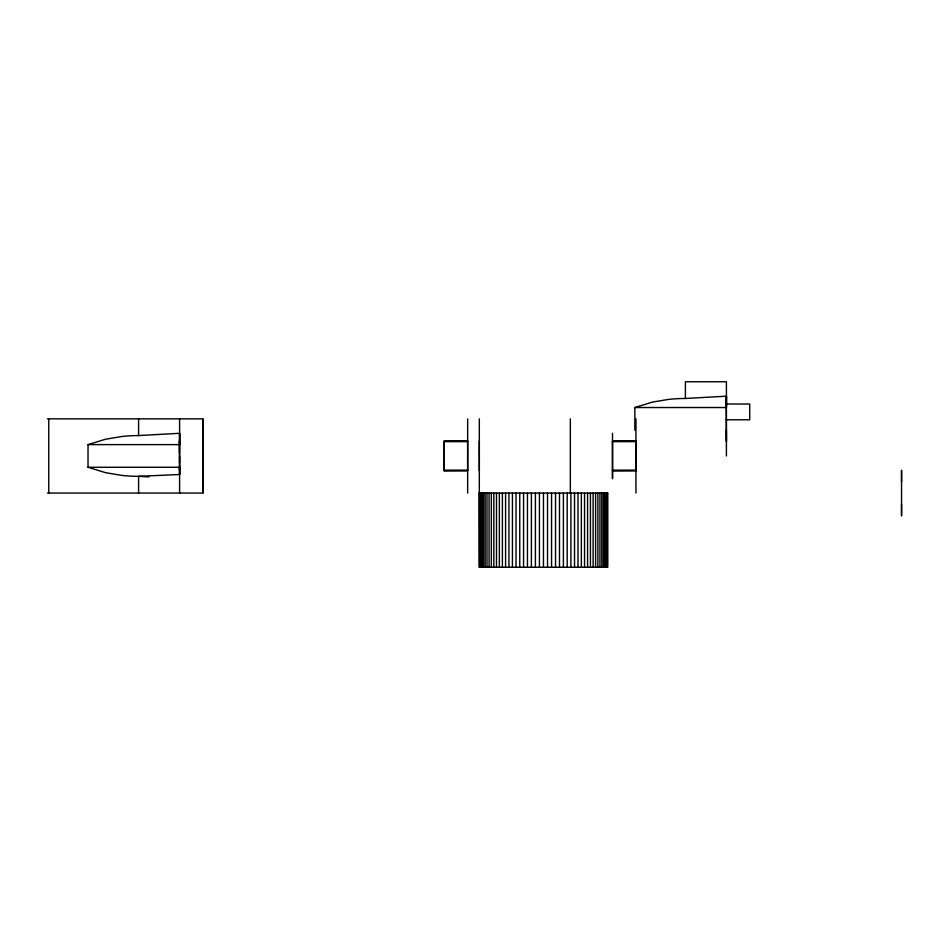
<?xml version="1.0" encoding="UTF-8"?>
<svg xmlns="http://www.w3.org/2000/svg" width="949" height="949" viewBox="0 0 949 949"><rect width="100%" height="100%" fill="white"/><g stroke="black" fill="none" stroke-linecap="round" stroke-linejoin="round"><path stroke-width="1.42" d="M179.48 465.413L179.48 469.743L179.456 468.948M179.48 463.1L179.456 444.512L179.48 453.171M202.908 467.952L202.908 441.107L202.92 453.171M467.655 470.668L444.227 470.787L444.227 455.947M444.227 455.532L444.227 441.119L467.655 441.131L467.655 455.532M467.655 470.763L467.655 455.947M479.316 470.763L479.316 455.947M479.316 455.532L479.316 441.119M612.508 455.947L612.508 478.604L612.508 433.302M612.508 455.532L612.508 441.119L635.949 441.131L635.949 455.532M635.949 470.763L635.949 455.947M726.27 407.406L726.412 441.499L726.388 430.17M901.55 504.382L901.55 515.698L901.55 470.396L901.55 481.724M179.468 442.519L179.468 441.107L179.48 443.942M88.032 444.618L179.575 444.618L179.598 433.302L138.59 435.567A78.209 39.099 0 0 0 121.757 436.504L105.517 439.233L88.032 444.618L88.032 467.276L105.517 472.661L121.757 475.402A78.209 39.099 0 0 0 138.59 476.327L148.839 476.896M202.908 469.375L202.908 470.526M726.27 406.836L726.282 404.001L749.722 404.037L749.698 419.778L726.27 419.778M634.845 407.524L726.388 407.524L726.412 396.196L685.403 398.473A78.209 39.099 0 0 0 668.571 399.399L652.331 402.127L634.845 407.524L634.845 430.17M179.598 474.5L138.59 476.327L138.59 493.053M47.45 418.841L202.908 418.841L202.908 493.053L47.45 493.053M444.227 441.226L467.655 441.226M612.508 441.226L635.949 441.226M444.227 441.368L467.655 441.368M612.508 441.368L635.949 441.368M444.227 441.57L467.655 441.57M612.508 441.57L635.949 441.57M88.032 467.276L179.575 467.276L179.598 474.358L179.61 455.947M444.227 470.324L467.655 470.324M612.508 470.324L635.949 470.324M444.227 470.526L467.655 470.526M612.508 470.526L635.949 470.526M612.508 470.787L635.949 470.668M726.282 404.001L726.412 396.196L726.436 407.524M202.896 470.324L202.884 458.735M179.598 433.302L179.61 444.618M726.412 455.947L726.412 381.747L685.403 381.747L685.403 398.473M635.949 418.841L635.949 493.053M607.407 493.053L607.407 567.253M606.779 493.053L606.779 567.253M605.889 493.053L605.889 567.253M604.762 493.053L604.762 567.253M603.386 493.053L603.386 567.253M601.785 493.053L601.785 567.253M599.946 493.053L599.946 567.253M597.882 493.053L597.882 567.253M595.604 493.053L595.604 567.253M593.125 493.053L593.125 567.253M590.444 493.053L590.444 567.253M587.585 493.053L587.585 567.253M584.548 493.053L584.548 567.253M581.357 493.053L581.357 567.253M578 493.053L578 567.253M574.525 493.053L574.525 567.253M570.907 493.053L570.907 567.253M570.337 418.841L570.337 493.053M567.194 493.053L567.194 567.253M563.386 493.053L563.386 567.253M559.495 493.053L559.495 567.253M555.545 493.053L555.545 567.253M551.547 493.053L551.547 567.253M547.526 493.053L547.526 567.253M543.469 493.053L543.469 567.253M539.423 493.053L539.423 567.253M535.402 493.053L535.402 567.253M531.393 493.053L531.393 567.253M527.442 493.053L527.442 567.253M523.563 493.053L523.563 567.253M519.755 493.053L519.755 567.253M516.031 493.053L516.031 567.253M512.424 493.053L512.424 567.253M508.949 493.053L508.949 567.253M505.592 493.053L505.592 567.253M502.401 493.053L502.401 567.253M499.364 493.053L499.364 567.253M496.493 493.053L496.493 567.253M493.824 493.053L493.824 567.253M491.333 493.053L491.333 567.253M489.067 493.053L489.067 567.253M487.003 493.053L487.003 567.253M485.164 493.053L485.164 567.253M483.551 493.053L483.551 567.253M482.187 493.053L482.187 567.253M481.06 493.053L481.06 567.253M480.17 493.053L480.17 567.253M479.542 493.053L479.542 567.253M479.316 418.841L479.316 493.053M467.655 418.841L467.655 493.053M444.227 441.131L444.227 470.787M202.778 418.841L202.778 493.053M179.598 418.841L179.598 493.053M138.59 418.841L138.59 435.567M48.755 418.841L48.755 493.053M607.668 493.053L479.031 493.053L479.162 567.253L607.668 567.253L607.668 493.053"/></g></svg>
